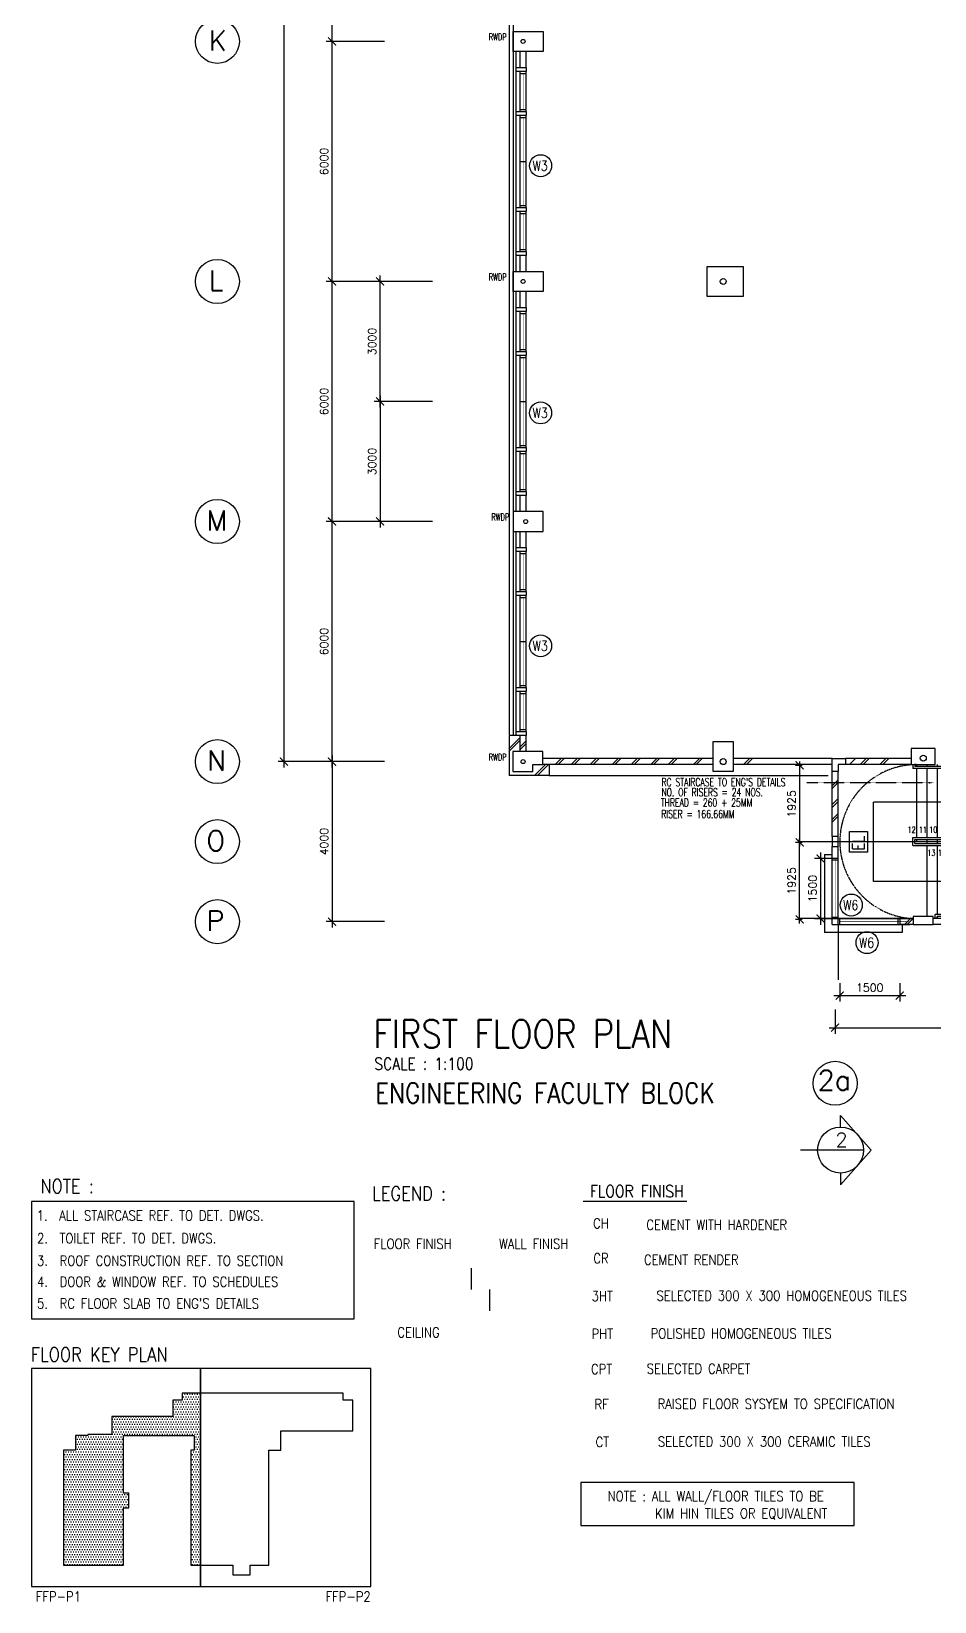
# Model space of a CAD drawing. Header units: feet. Extents: x 1613173 to 1750704, y -859418 to -757301.
# Drawn here: x 1613173 to 1635743, y -859418 to -820174 of the extents above; entities that cross this region are included whole.
import ezdxf
from ezdxf.enums import TextEntityAlignment as Align

# ---------------------------------------------------------------- set-up
doc = ezdxf.new("R2010")
doc.units = ezdxf.units.FT
doc.header["$LTSCALE"] = 13
doc.header["$MEASUREMENT"] = 0
doc.linetypes.add('DIVIDE', pattern=[1.25, 0.5, -0.25, 0, -0.25, 0, -0.25])
doc.linetypes.add('HIDDEN', pattern=[0.375, 0.25, -0.125])
doc.layers.get('0').update_dxf_attribs({"linetype": 'CONTINUOUS'})
for name, color, linetype in [('-EL & K', 10, 'CONTINUOUS'), ('AR', 7, 'CONTINUOUS'), ('AR1', 7, 'CONTINUOUS'), ('COL', 3, 'CONTINUOUS'), ('DIM', 7, 'CONTINUOUS'), ('DR', 7, 'CONTINUOUS'), ('extension', 1, 'CONTINUOUS'), ('GRID-T', 7, 'CONTINUOUS'), ('H', 1, 'CONTINUOUS'), ('hatch', 7, 'CONTINUOUS'), ('LINE', 7, 'CONTINUOUS'), ('PL', 5, 'CONTINUOUS'), ('RWDP', 145, 'CONTINUOUS'), ('stair', 7, 'CONTINUOUS'), ('T50', 4, 'CONTINUOUS'), ('WALL', 2, 'CONTINUOUS'), ('WIN', 5, 'CONTINUOUS'), ('WIN-T', 7, 'CONTINUOUS'), ('WP', 50, 'DIVIDE')]:
    doc.layers.add(name, color=color, linetype=linetype)
doc.styles.add('E', font='ROMANS.SHX', dxfattribs={"width": 0.9})
doc.styles.add('ROMANS', font='romans')
doc.styles.get("Standard").update_dxf_attribs({"font": 'ROMANS.SHX'})
doc.dimstyles.new('STANDARD$0', dxfattribs={"dimscale": 0, "dimtxt": 8, "dimasz": 6, "dimexe": 1, "dimexo": 1, "dimgap": 3, "dimtad": 1, "dimdec": 0, "dimlfac": -1, "dimrnd": 1, "dimzin": 0, "dimdsep": 46, "dimtxsty": 'Standard', "dimcen": 0, "dimclrd": 5, "dimclre": 250, "dimadec": 0, "dimazin": 0, "dimtfac": 1, "dimtdec": 4, "dimtofl": 0, "dimtmove": 0, "dimatfit": 3, "dimfxl": 1, "dimtolj": 1, "dimtzin": 0, "dimarcsym": 0})

# ---------------------------------------------------------------- blocks, each defined once
blk = doc.blocks.new('_ARCHTICK')
at = {"color": 0, "linetype": 'ByBlock', "const_width": 0.15}
blk.add_lwpolyline([(-0.5, -0.5), (0.5, 0.5)], dxfattribs=at)
blk = doc.blocks.new('*D132')
at = {"layer": 'DIM', "color": 7, "lineweight": -2, "transparency": 16777216}
for p, q in [((1621235, -784424), (1619336, -784424)), ((1619486, -838574), (1619486, -784274)), ((1621235, -838424), (1619336, -838424))]:
    blk.add_line(p, q, dxfattribs=at)
at = {"layer": 'DIM', "color": 7, "lineweight": -2, "transparency": 16777216, "xscale": 200, "yscale": 200, "zscale": 200}
for p, rotation in [((1619486, -784424), 90), ((1619486, -838424), 270)]:
    blk.add_blockref('_ARCHTICK', p, dxfattribs=dict(at, rotation=rotation))
at = {"layer": 'DIM', "color": 7, "transparency": 16777216, "insert": (1619286, -811424), "char_height": 200, "attachment_point": 5, "rotation": 90, "style": 'ROMANS'}
blk.add_mtext('\\A1;54000', dxfattribs=at)
blk = doc.blocks.new('*D133')
at = {"layer": 'DIM', "color": 7, "lineweight": -2, "transparency": 16777216}
for p, q in [((1620686, -838574), (1620686, -832274)), ((1621993, -832424), (1620536, -832424)), ((1621993, -838424), (1620536, -838424))]:
    blk.add_line(p, q, dxfattribs=at)
at = {"layer": 'DIM', "color": 7, "lineweight": -2, "transparency": 16777216, "xscale": 200, "yscale": 200, "zscale": 200}
for p, rotation in [((1620686, -832424), 90), ((1620686, -838424), 270)]:
    blk.add_blockref('_ARCHTICK', p, dxfattribs=dict(at, rotation=rotation))
at = {"layer": 'DIM', "color": 7, "transparency": 16777216, "insert": (1620486, -835424), "char_height": 200, "attachment_point": 5, "rotation": 90, "style": 'ROMANS'}
blk.add_mtext('\\A1;6000', dxfattribs=at)
blk = doc.blocks.new('*D134')
at = {"layer": 'DIM', "color": 7, "lineweight": -2, "transparency": 16777216}
for p, q in [((1621993, -826424), (1620536, -826424)), ((1620686, -832574), (1620686, -826274)), ((1621993, -832424), (1620536, -832424))]:
    blk.add_line(p, q, dxfattribs=at)
at = {"layer": 'DIM', "color": 7, "lineweight": -2, "transparency": 16777216, "xscale": 200, "yscale": 200, "zscale": 200}
for p, rotation in [((1620686, -826424), 90), ((1620686, -832424), 270)]:
    blk.add_blockref('_ARCHTICK', p, dxfattribs=dict(at, rotation=rotation))
at = {"layer": 'DIM', "color": 7, "transparency": 16777216, "insert": (1620486, -829424), "char_height": 200, "attachment_point": 5, "rotation": 90, "style": 'ROMANS'}
blk.add_mtext('\\A1;6000', dxfattribs=at)
blk = doc.blocks.new('*D135')
at = {"layer": 'DIM', "color": 7, "lineweight": -2, "transparency": 16777216}
for p, q in [((1621993, -820424), (1620536, -820424)), ((1620686, -826574), (1620686, -820274)), ((1621993, -826424), (1620536, -826424))]:
    blk.add_line(p, q, dxfattribs=at)
at = {"layer": 'DIM', "color": 7, "lineweight": -2, "transparency": 16777216, "xscale": 200, "yscale": 200, "zscale": 200}
for p, rotation in [((1620686, -820424), 90), ((1620686, -826424), 270)]:
    blk.add_blockref('_ARCHTICK', p, dxfattribs=dict(at, rotation=rotation))
at = {"layer": 'DIM', "color": 7, "transparency": 16777216, "insert": (1620486, -823424), "char_height": 200, "attachment_point": 5, "rotation": 90, "style": 'ROMANS'}
blk.add_mtext('\\A1;6000', dxfattribs=at)
blk = doc.blocks.new('*D136')
at = {"layer": 'DIM', "color": 7, "lineweight": -2, "transparency": 16777216}
for p, q in [((1620686, -820574), (1620686, -814274)), ((1621993, -814424), (1620536, -814424)), ((1621993, -820424), (1620536, -820424))]:
    blk.add_line(p, q, dxfattribs=at)
at = {"layer": 'DIM', "color": 7, "lineweight": -2, "transparency": 16777216, "xscale": 200, "yscale": 200, "zscale": 200}
for p, rotation in [((1620686, -814424), 90), ((1620686, -820424), 270)]:
    blk.add_blockref('_ARCHTICK', p, dxfattribs=dict(at, rotation=rotation))
at = {"layer": 'DIM', "color": 7, "transparency": 16777216, "insert": (1620486, -817424), "char_height": 200, "attachment_point": 5, "rotation": 90, "style": 'ROMANS'}
blk.add_mtext('\\A1;6000', dxfattribs=at)
blk = doc.blocks.new('*D142')
at = {"layer": 'DIM', "color": 7, "lineweight": -2, "transparency": 16777216}
for p, q in [((1621993, -838424), (1620536, -838424)), ((1620686, -838274), (1620686, -842574)), ((1621993, -842424), (1620536, -842424))]:
    blk.add_line(p, q, dxfattribs=at)
at = {"layer": 'DIM', "color": 7, "lineweight": -2, "transparency": 16777216, "xscale": 200, "yscale": 200, "zscale": 200}
for p, rotation in [((1620686, -838424), 90), ((1620686, -842424), 270)]:
    blk.add_blockref('_ARCHTICK', p, dxfattribs=dict(at, rotation=rotation))
at = {"layer": 'DIM', "color": 7, "transparency": 16777216, "insert": (1620486, -840424), "char_height": 200, "attachment_point": 5, "rotation": 90, "style": 'ROMANS'}
blk.add_mtext('\\A1;4000', dxfattribs=at)
blk = doc.blocks.new('*D145')
at = {"layer": 'DIM', "color": 7, "lineweight": -2, "transparency": 16777216}
for p, q in [((1623193, -826424), (1621736, -826424)), ((1621886, -829574), (1621886, -826274)), ((1623193, -829424), (1621736, -829424))]:
    blk.add_line(p, q, dxfattribs=at)
at = {"layer": 'DIM', "color": 7, "lineweight": -2, "transparency": 16777216, "xscale": 200, "yscale": 200, "zscale": 200}
for p, rotation in [((1621886, -826424), 90), ((1621886, -829424), 270)]:
    blk.add_blockref('_ARCHTICK', p, dxfattribs=dict(at, rotation=rotation))
at = {"layer": 'DIM', "color": 7, "transparency": 16777216, "insert": (1621686, -827924), "char_height": 200, "attachment_point": 5, "rotation": 90, "style": 'ROMANS'}
blk.add_mtext('\\A1;3000', dxfattribs=at)
blk = doc.blocks.new('*D146')
at = {"layer": 'DIM', "color": 7, "lineweight": -2, "transparency": 16777216}
for p, q in [((1623193, -829424), (1621736, -829424)), ((1621886, -829274), (1621886, -832574)), ((1623193, -832424), (1621736, -832424))]:
    blk.add_line(p, q, dxfattribs=at)
at = {"layer": 'DIM', "color": 7, "lineweight": -2, "transparency": 16777216, "xscale": 200, "yscale": 200, "zscale": 200}
for p, rotation in [((1621886, -829424), 90), ((1621886, -832424), 270)]:
    blk.add_blockref('_ARCHTICK', p, dxfattribs=dict(at, rotation=rotation))
at = {"layer": 'DIM', "color": 7, "transparency": 16777216, "insert": (1621686, -830924), "char_height": 200, "attachment_point": 5, "rotation": 90, "style": 'ROMANS'}
blk.add_mtext('\\A1;3000', dxfattribs=at)
blk = doc.blocks.new('*D80')
at = {"layer": 'stair', "color": 7, "lineweight": -2, "transparency": 16777216}
for p, q in [((1632430, -869090), (1632271, -869090)), ((1632371, -868990), (1632371, -871115)), ((1632430, -871015), (1632271, -871015))]:
    blk.add_line(p, q, dxfattribs=at)
at = {"layer": 'stair', "color": 7, "lineweight": -2, "transparency": 16777216, "xscale": 200, "yscale": 200, "zscale": 200}
for p, rotation in [((1632371, -869090), 90), ((1632371, -871015), 270)]:
    blk.add_blockref('_ARCHTICK', p, dxfattribs=dict(at, rotation=rotation))
at = {"layer": 'stair', "color": 7, "transparency": 16777216, "insert": (1632171, -870052), "char_height": 200, "attachment_point": 5, "rotation": 90, "style": 'ROMANS'}
blk.add_mtext('\\A1;1925', dxfattribs=at)
blk = doc.blocks.new('*D81')
at = {"layer": 'stair', "color": 7, "lineweight": -2, "transparency": 16777216}
for p, q in [((1632430, -871015), (1632271, -871015)), ((1632371, -873040), (1632371, -870915)), ((1632430, -872940), (1632271, -872940))]:
    blk.add_line(p, q, dxfattribs=at)
at = {"layer": 'stair', "color": 7, "lineweight": -2, "transparency": 16777216, "xscale": 200, "yscale": 200, "zscale": 200}
for p, rotation in [((1632371, -871015), 90), ((1632371, -872940), 270)]:
    blk.add_blockref('_ARCHTICK', p, dxfattribs=dict(at, rotation=rotation))
at = {"layer": 'stair', "color": 7, "transparency": 16777216, "insert": (1632171, -871977), "char_height": 200, "attachment_point": 5, "rotation": 90, "style": 'ROMANS'}
blk.add_mtext('\\A1;1925', dxfattribs=at)
blk = doc.blocks.new('*D82')
at = {"layer": 'WIN', "color": 7, "linetype": 'Continuous', "lineweight": -2, "transparency": 16777216}
for p, q in [((1638885, -874535), (1638885, -874995)), ((1640385, -874535), (1640385, -874995)), ((1640535, -874845), (1638735, -874845))]:
    blk.add_line(p, q, dxfattribs=at)
at = {"layer": 'WIN', "color": 7, "linetype": 'Continuous', "lineweight": -2, "transparency": 16777216, "xscale": 200, "yscale": 200, "zscale": 200, "rotation": 180}
blk.add_blockref('_ARCHTICK', (1638885, -874845), dxfattribs=at)
at = {"layer": 'WIN', "color": 7, "linetype": 'Continuous', "lineweight": -2, "transparency": 16777216, "xscale": 200, "yscale": 200, "zscale": 200}
blk.add_blockref('_ARCHTICK', (1640385, -874845), dxfattribs=at)
at = {"layer": 'WIN', "color": 7, "linetype": 'Continuous', "transparency": 16777216, "insert": (1639635, -874645), "char_height": 200, "attachment_point": 5, "style": 'ROMANS'}
blk.add_mtext('\\A1;1500', dxfattribs=at)
blk = doc.blocks.new('*D83')
at = {"layer": 'WIN', "color": 7, "linetype": 'Continuous', "lineweight": -2, "transparency": 16777216}
for p, q in [((1633373, -874535), (1633373, -874995)), ((1634873, -874535), (1634873, -874995)), ((1633223, -874845), (1635023, -874845))]:
    blk.add_line(p, q, dxfattribs=at)
at = {"layer": 'WIN', "color": 7, "linetype": 'Continuous', "lineweight": -2, "transparency": 16777216, "xscale": 200, "yscale": 200, "zscale": 200, "rotation": 180}
blk.add_blockref('_ARCHTICK', (1633373, -874845), dxfattribs=at)
at = {"layer": 'WIN', "color": 7, "linetype": 'Continuous', "lineweight": -2, "transparency": 16777216, "xscale": 200, "yscale": 200, "zscale": 200}
blk.add_blockref('_ARCHTICK', (1634873, -874845), dxfattribs=at)
at = {"layer": 'WIN', "color": 7, "linetype": 'Continuous', "transparency": 16777216, "insert": (1634123, -874645), "char_height": 200, "attachment_point": 5, "style": 'ROMANS'}
blk.add_mtext('\\A1;1500', dxfattribs=at)
blk = doc.blocks.new('*D84')
at = {"layer": 'WIN', "color": 7, "linetype": 'Continuous', "lineweight": -2, "transparency": 16777216}
for p, q in [((1633195, -871422), (1632746, -871422)), ((1632896, -871272), (1632896, -873072)), ((1633195, -872922), (1632746, -872922))]:
    blk.add_line(p, q, dxfattribs=at)
at = {"layer": 'WIN', "color": 7, "linetype": 'Continuous', "lineweight": -2, "transparency": 16777216, "xscale": 200, "yscale": 200, "zscale": 200}
for p, rotation in [((1632896, -871422), 90), ((1632896, -872922), 270)]:
    blk.add_blockref('_ARCHTICK', p, dxfattribs=dict(at, rotation=rotation))
at = {"layer": 'WIN', "color": 7, "linetype": 'Continuous', "transparency": 16777216, "insert": (1632696, -872172), "char_height": 200, "attachment_point": 5, "rotation": 90, "style": 'ROMANS'}
blk.add_mtext('\\A1;1500', dxfattribs=at)
blk = doc.blocks.new('*D85')
at = {"layer": 'DIM', "color": 7, "lineweight": -2, "transparency": 16777216}
for p, q in [((1633258, -875194), (1633258, -875796)), ((1640458, -875194), (1640458, -875796)), ((1633108, -875646), (1640608, -875646))]:
    blk.add_line(p, q, dxfattribs=at)
at = {"layer": 'DIM', "color": 7, "lineweight": -2, "transparency": 16777216, "xscale": 200, "yscale": 200, "zscale": 200, "rotation": 180}
blk.add_blockref('_ARCHTICK', (1633258, -875646), dxfattribs=at)
at = {"layer": 'DIM', "color": 7, "lineweight": -2, "transparency": 16777216, "xscale": 200, "yscale": 200, "zscale": 200}
blk.add_blockref('_ARCHTICK', (1640458, -875646), dxfattribs=at)
at = {"layer": 'DIM', "color": 7, "transparency": 16777216, "insert": (1636858, -875446), "char_height": 200, "attachment_point": 5, "style": 'ROMANS'}
blk.add_mtext('\\A1;7200', dxfattribs=at)
blk = doc.blocks.new('AMSTR3-E')
at = {"layer": 'COL'}
for p, q in [((-7301.4, -250), (-7301.4, 75)), ((-7301.4, 75), (-6971.4, 75)), ((-6971.4, 75), (-6971.4, -75)), ((-7151.4, -250), (-7301.4, -250)), ((-6971.4, -75), (-7151.4, -75)), ((-7151.4, -75), (-7151.4, -250))]:
    blk.add_line(p, q, dxfattribs=at)
for points in [[(223.6, 500), (-276.4, 500), (-276.4, -250), (223.6, -250)], [(-4726.4, 325), (-5326.4, 325), (-5326.4, -75), (-4726.4, -75)], [(-7151.4, -1875), (-7301.4, -1875), (-7301.4, -2125), (-7151.4, -2125)], [(-101.4, -1825), (248.6, -1825), (248.6, -2175), (-101.4, -2175)], [(-4778.7, -3875), (-5278.7, -3875), (-5278.7, -4075), (-4778.7, -4075)], [(146.3, -3775), (-103.7, -3775), (-103.7, -4075), (146.3, -4075)]]:
    blk.add_lwpolyline(points, close=True, dxfattribs=at)
at = {"layer": 'extension', "linetype": 'HIDDEN'}
for p, q in [((-7495.6, -2325), (-7495.6, -4275)), ((-7495.6, -2325), (-7301.4, -2325)), ((-5551.4, -4275), (-7495.6, -4275)), ((-5551.4, -4075), (-5551.4, -4275)), ((-1701.4, -4075), (-1701.4, -4275)), ((-1.4, -4275), (-1701.4, -4275)), ((-1.4, -4075), (-1.4, -4275))]:
    blk.add_line(p, q, dxfattribs=at)
at = {"layer": 'H'}
for p, q in [((-7151.4, -453.7), (-7301.4, -603.7)), ((-7151.4, -524.4), (-7301.4, -674.4)), ((-7151.4, -924.4), (-7301.4, -1074.4)), ((-7151.4, -995.1), (-7301.4, -1145.1)), ((-7151.4, -1292.9), (-7301.4, -1442.9)), ((-7151.4, -1363.6), (-7301.4, -1513.6))]:
    blk.add_line(p, q, dxfattribs=at)
at = {"layer": 'hatch', "color": 1}
for p, q in [((-101.4, -2432.9), (48.6, -2282.9)), ((-101.4, -2504.5), (48.6, -2354.5)), ((-101.4, -2797.4), (48.6, -2647.4)), ((-101.4, -2869), (48.6, -2719)), ((-101.4, -3207.4), (48.6, -3057.4)), ((-101.4, -3279), (48.6, -3129)), ((-101.4, -3616.9), (48.6, -3466.9)), ((-101.4, -3688.5), (48.6, -3538.5)), ((-5347.7, -3925), (-5497.7, -4075)), ((-5276, -3925), (-5426, -4075)), ((-4443.5, -3925), (-4593.5, -4075)), ((-4371.9, -3925), (-4521.9, -4075)), ((-4009.5, -3925), (-4159.5, -4075)), ((-3937.9, -3925), (-4087.9, -4075)), ((-3580.2, -3925), (-3730.2, -4075)), ((-3508.6, -3925), (-3658.6, -4075)), ((-3088.4, -3925), (-3238.4, -4075)), ((-3016.8, -3925), (-3166.8, -4075)), ((-2655.5, -3925), (-2805.5, -4075)), ((-2583.9, -3925), (-2733.9, -4075)), ((-2221.5, -3925), (-2371.5, -4075)), ((-2149.9, -3925), (-2299.9, -4075)), ((-1871.9, -3925), (-2021.9, -4075)), ((-1800.3, -3925), (-1950.3, -4075))]:
    blk.add_line(p, q, dxfattribs=at)
at = {"layer": 'stair', "color": 193}
for p, q in [((-5286.4, -75), (-5286.4, -175)), ((-1966.4, -175), (-5286.4, -175)), ((-5236.4, -75), (-5236.4, -125)), ((-2016.4, -125), (-5236.4, -125)), ((-4274.7, -125), (-4274.7, -75)), ((-4224.7, -125), (-4224.7, -75)), ((-3288.1, -125), (-3288.1, -75)), ((-3238.1, -125), (-3238.1, -75)), ((-2016.4, -75), (-2016.4, -125)), ((-1966.4, -75), (-1966.4, -175)), ((-5286.4, -1900), (-1966.4, -1900)), ((-5286.4, -2100), (-5286.4, -1900)), ((-5236.4, -1950), (-2016.4, -1950)), ((-5236.4, -2050), (-5236.4, -1950)), ((-2016.4, -2050), (-2016.4, -1950)), ((-1966.4, -2100), (-1966.4, -1900)), ((-5286.4, -2100), (-3369.1, -2100)), ((-5286.4, -2100), (-3369.1, -2100)), ((-5236.4, -2050), (-3337.1, -2050)), ((-3362.1, -2050), (-3364.2, -2050)), ((-3268.5, -2100), (-1966.4, -2100)), ((-3236.6, -2050), (-2016.4, -2050)), ((-4405.3, -3825), (-4728.7, -3825)), ((-4405.3, -3825), (-4728.7, -3825)), ((-4728.7, -3925), (-4728.7, -3825)), ((-4433.9, -3875), (-4678.7, -3875)), ((-4678.7, -3925), (-4678.7, -3875)), ((-2016.4, -3875), (-4333.3, -3875)), ((-1966.4, -3825), (-4304.7, -3825)), ((-4274.7, -3875), (-4274.7, -3925)), ((-4224.7, -3875), (-4224.7, -3925)), ((-2016.4, -3925), (-2016.4, -3875)), ((-1966.4, -3925), (-1966.4, -3825))]:
    blk.add_line(p, q, dxfattribs=at)
at = {"layer": 'stair'}
for p, q in [((-5186.4, -125), (-5186.4, -75)), ((-5186.4, -1900), (-5186.4, -175)), ((-4926.4, -125), (-4926.4, -75)), ((-4926.4, -1900), (-4926.4, -175)), ((-4666.4, -125), (-4666.4, -75)), ((-4666.4, -1900), (-4666.4, -175)), ((-4406.4, -125), (-4406.4, -75)), ((-4406.4, -1900), (-4406.4, -175)), ((-4146.4, -125), (-4146.4, -75)), ((-4146.4, -1900), (-4146.4, -175)), ((-3886.4, -125), (-3886.4, -75)), ((-3886.4, -1900), (-3886.4, -175)), ((-3626.4, -125), (-3626.4, -75)), ((-3626.4, -1900), (-3626.4, -175)), ((-3366.4, -125), (-3366.4, -75)), ((-3366.4, -1900), (-3366.4, -175)), ((-3106.4, -125), (-3106.4, -75)), ((-3106.4, -1900), (-3106.4, -175)), ((-2846.4, -125), (-2846.4, -75)), ((-2846.4, -1900), (-2846.4, -175)), ((-2586.4, -125), (-2586.4, -75)), ((-2586.4, -1900), (-2586.4, -175)), ((-2326.4, -125), (-2326.4, -75)), ((-2326.4, -1900), (-2326.4, -175)), ((-2016.4, -125), (-2016.4, -75)), ((-6274, -2996.6), (-6274, -1012.5)), ((-2326.4, -1012.5), (-6274, -1012.5)), ((-5186.4, -2000), (-5186.4, -1950)), ((-4926.4, -2000), (-4926.4, -1950)), ((-4666.4, -2000), (-4666.4, -1950)), ((-4406.4, -2000), (-4406.4, -1950)), ((-4146.4, -2000), (-4146.4, -1950)), ((-3886.4, -2000), (-3886.4, -1950)), ((-3626.4, -2000), (-3626.4, -1950)), ((-3366.4, -2050), (-3366.4, -1950)), ((-3106.4, -2000), (-3106.4, -1950)), ((-3106.4, -2000), (-3106.4, -1950)), ((-2846.4, -2000), (-2846.4, -1950)), ((-2846.4, -2000), (-2846.4, -1950)), ((-2586.4, -2000), (-2586.4, -1950)), ((-2326.4, -2000), (-2326.4, -1950)), ((-5186.4, -2000), (-3387.1, -2000)), ((-5186.4, -2000), (-2066.4, -2000)), ((-4926.4, -2050), (-4926.4, -2000)), ((-4926.4, -2050), (-4926.4, -2000)), ((-4926.4, -3875), (-4926.4, -2100)), ((-4666.4, -2050), (-4666.4, -2000)), ((-4666.4, -2050), (-4666.4, -2000)), ((-4666.4, -3825), (-4666.4, -2100)), ((-4406.4, -2050), (-4406.4, -2000)), ((-4406.4, -2050), (-4406.4, -2000)), ((-4406.4, -3825), (-4406.4, -2100)), ((-4146.4, -2050), (-4146.4, -2000)), ((-4146.4, -2050), (-4146.4, -2000)), ((-4146.4, -3372.2), (-4146.4, -2100)), ((-3886.4, -2050), (-3886.4, -2000)), ((-3886.4, -2050), (-3886.4, -2000)), ((-3886.4, -2945), (-3886.4, -2100)), ((-3626.4, -2050), (-3626.4, -2000)), ((-3626.4, -2050), (-3626.4, -2004.4)), ((-3626.4, -2502.7), (-3626.4, -2100)), ((-3366.4, -3825), (-3366.4, -2253.6)), ((-3106.4, -2050), (-3106.4, -2000)), ((-3106.4, -3825), (-3106.4, -2100)), ((-2846.4, -2050), (-2846.4, -2000)), ((-2846.4, -3825), (-2846.4, -2100)), ((-2586.4, -2050), (-2586.4, -2000)), ((-2586.4, -3825), (-2586.4, -2100)), ((-2326.4, -2050), (-2326.4, -2000)), ((-2326.4, -3825), (-2326.4, -2100)), ((-2066.4, -2050), (-2066.4, -2000)), ((-2066.4, -3825), (-2066.4, -2100)), ((-3626.4, -3825), (-3626.4, -2661.1)), ((-4146.4, -2996.6), (-6274, -2996.6)), ((-3886.4, -3825), (-3886.4, -3007.1)), ((-3626.4, -2996.6), (-2066.4, -2996.6)), ((-4666.4, -3925), (-4666.4, -3875)), ((-4146.4, -3825), (-4146.4, -3548)), ((-4146.4, -3925), (-4146.4, -3875)), ((-3886.4, -3925), (-3886.4, -3875)), ((-3626.4, -3925), (-3626.4, -3875)), ((-3366.4, -3925), (-3366.4, -3875)), ((-3106.4, -3925), (-3106.4, -3875)), ((-2846.4, -3925), (-2846.4, -3875)), ((-2586.4, -3925), (-2586.4, -3875)), ((-2326.4, -3925), (-2326.4, -3875)), ((-2066.4, -3925), (-2066.4, -3875))]:
    blk.add_line(p, q, dxfattribs=at)
at = {"layer": 'stair', "color": 5, "linetype": 'HIDDEN'}
for p, q in [((-8120, -2000), (-5061.4, -2000)), ((-3268.5, -2100), (-1966.4, -2100)), ((-5613.4, -3925), (-8123.9, -3925))]:
    blk.add_line(p, q, dxfattribs=at)
at = {"layer": 'stair'}
for points in [[(-4462.4, -3925), (-3973.5, -3069.7), (-4045.8, -3028.5), (-3772.3, -2885.3), (-3844.5, -2844), (-3302.4, -1995.7)], [(-4361.9, -3925), (-3880.7, -3083.1), (-3952.9, -3041.9), (-3679.4, -2898.7), (-3751.6, -2857.4), (-3201.9, -1995.7)]]:
    blk.add_lwpolyline(points, dxfattribs=at)
at = {"layer": 'stair', "color": 4, "linetype": 'Continuous'}
for points in [[(-4281.2, -3333.7), (-4146.4, -2996.6), (-4281.2, -2659.5)], [(-3491.7, -3333.7), (-3626.4, -2996.6), (-3491.7, -2659.5)]]:
    blk.add_lwpolyline(points, dxfattribs=at)
at = {"layer": 'stair', "color": 2, "linetype": 'Continuous'}
for centre in [(-2326.4, -1012.5), (-2066.4, -2996.6)]:
    blk.add_circle(centre, 62.5, dxfattribs=at)
at = {"layer": 'stair', "color": 1, "linetype": 'HIDDEN'}
for centre, start, end in [((-5186.4, -2000), 90, 267.25134), ((-2066.4, -2000), 270, 90)]:
    blk.add_arc(centre, 1925, start, end, dxfattribs=at)
at = {"layer": 'WALL'}
for p, q in [((-7301.4, -1875), (-7301.4, -250)), ((-7151.4, -1875), (-7151.4, -250)), ((-101.4, -400), (-101.4, -250)), ((-101.4, -400), (-101.4, -250)), ((48.6, -250), (48.6, -400)), ((48.6, -400), (48.6, -250)), ((48.6, -250), (48.6, -400)), ((48.6, -400), (48.6, -250)), ((48.6, -400), (-101.4, -400)), ((48.6, -400), (-101.4, -400)), ((-101.4, -1600), (48.6, -1600)), ((-101.4, -1825), (-101.4, -1600)), ((48.6, -1750), (48.6, -1600)), ((48.6, -1825), (48.6, -1750)), ((-7301.4, -2425), (-7301.4, -2125)), ((-7151.4, -2425), (-7151.4, -2125)), ((-101.4, -3775), (-101.4, -2175)), ((48.6, -3775), (48.6, -2175)), ((-7151.4, -2425), (-7301.4, -2425)), ((-5613.4, -3925), (-5613.4, -4075)), ((-5278.7, -3925), (-5613.4, -3925)), ((-5278.7, -4075), (-5613.4, -4075)), ((-1601.4, -3925), (-4778.7, -3925)), ((-1601.4, -4075), (-4778.7, -4075)), ((-1601.4, -3925), (-1601.4, -4075))]:
    blk.add_line(p, q, dxfattribs=at)
at = {"layer": 'WALL', "color": 252, "linetype": 'Continuous'}
blk.add_line((21.3, -4075), (21.3, -4175), dxfattribs=at)
at = {"layer": 'WIN'}
for p, q in [((-7301.4, -4075), (-7301.4, -2425)), ((-7151.4, -2463), (-7301.4, -2463)), ((-7151.4, -3925), (-7151.4, -2425)), ((-7301.4, -3887), (-7151.4, -3887)), ((-7301.4, -3925), (-5613.4, -3925)), ((-7301.4, -4075), (-5613.4, -4075)), ((-7151.4, -4075), (-7151.4, -3925)), ((-7113.4, -4075), (-7113.4, -3925)), ((-5651.4, -4075), (-5651.4, -3925)), ((-101.4, -3925), (-1601.4, -3925)), ((-101.4, -4075), (-1601.4, -4075)), ((-1563.4, -4075), (-1563.4, -3925)), ((-139.4, -4075), (-139.4, -3925))]:
    blk.add_line(p, q, dxfattribs=at)
at = {"layer": 'WIN', "const_width": 10, "flags": 128}
for points in [[(-7226.4, -3887), (-7226.4, -2463)], [(-7113.4, -4000), (-5651.4, -4000)], [(-139.4, -4000), (-1563.4, -4000)]]:
    blk.add_lwpolyline(points, dxfattribs=at)
at = {"layer": 'stair', "color": 7, "linetype": 'Continuous', "style": 'ROMANS', "width": 0.7}
for s, p in [('12', (-5415.8, -1776.6)), ('11', (-5134.8, -1776.6)), ('11', (-5134.8, -1776.6)), ('10', (-4876.8, -1776.6)), ('10', (-4876.8, -1776.6)), ('9', (-4532.8, -1778.5)), ('9', (-4532.8, -1778.5)), ('8', (-4271.4, -1778.5)), ('8', (-4271.4, -1778.5)), ('7', (-4021.9, -1768)), ('7', (-4021.9, -1768)), ('6', (-3763.3, -1773.3)), ('6', (-3763.3, -1773.3)), ('5', (-3501.9, -1773.3)), ('5', (-3501.9, -1773.3)), ('4', (-3240.5, -1773.3)), ('4', (-3240.5, -1773.3)), ('3', (-2981.9, -1778.5)), ('3', (-2981.9, -1778.5)), ('2', (-2732.4, -1778.5)), ('2', (-2732.4, -1778.5)), ('1', (-2462.8, -1778)), ('1', (-2462.8, -1778)), ('13', (-4921.7, -2354.2)), ('14', (-4662.9, -2354.2)), ('15', (-4403.7, -2354.2)), ('16', (-4136.2, -2354.2)), ('17', (-3863.6, -2354.2)), ('18', (-3581, -2354.2)), ('19', (-3345, -2354.2)), ('20', (-3056.7, -2352.7)), ('21', (-2806.9, -2354.2)), ('22', (-2536.7, -2352.7)), ('23', (-2287.7, -2354.2)), ('24', (-2027.7, -2354.2))]:
    blk.add_text(s, height=150, dxfattribs=at).set_placement(p)
at = {"layer": 'T50', "color": 2, "style": 'ROMANS', "width": 0.85}
for s, p in [('STAIR', (-1630.8, -2154.8)), ('3', (-1215.8, -2552.8))]:
    blk.add_text(s, height=300, dxfattribs=at).set_placement(p)
at = {"layer": 'DIM'}
dim = blk.add_linear_dim(base=(-28.2, -6649.3), p1=(-7228.2, -6047.7), p2=(-28.2, -6047.7), dimstyle='STANDARD$0', override={"dimscale": 100, "dimtxt": 2, "dimasz": 2, "dimexe": 1.5, "dimexo": 1.5, "dimgap": 1, "dimtxsty": 'ROMANS', "dimblk": 'ARCHTICK', "dimdle": 1.5, "dimclrd": 7, "dimclre": 7, "dimclrt": 7, "dimtdec": 0, "dimtmove": 2}, dxfattribs=at)
dim.commit()
dim.dimension.update_dxf_attribs({"geometry": '*D85', "text_midpoint": (-3628.2, -6449.3), "insert": (-1640486.6, 868996.5)})
at = {"layer": 'stair'}
for p1, distance, picture, middle in [((-7956.9, -93.1), -158.9, '*D80', (-8315.8, -1055.6)), ((-7956.9, -3943.1), 158.9, '*D81', (-8315.8, -2980.6))]:
    dim = blk.add_aligned_dim(p1=p1, p2=(-7956.9, -2018.1), distance=distance, dimstyle='STANDARD$0', override={"dimscale": 100, "dimtxt": 2, "dimasz": 2, "dimgap": 1, "dimtxsty": 'ROMANS', "dimblk": 'ARCHTICK', "dimdle": 1, "dimclrd": 7, "dimclre": 7, "dimclrt": 7, "dimtdec": 0, "dimtmove": 2}, dxfattribs=at)
    dim.commit()
    dim.dimension.update_dxf_attribs({"geometry": picture, "text_midpoint": middle, "insert": (-1640486.6, 868996.5)})
at = {"layer": 'WIN', "linetype": 'Continuous'}
dim = blk.add_aligned_dim(p1=(-7141.6, -2425), p2=(-7141.6, -3925), distance=-448.8, dimstyle='STANDARD$0', override={"dimscale": 100, "dimtxt": 2, "dimasz": 2, "dimexe": 1.5, "dimexo": 1.5, "dimgap": 1, "dimtxsty": 'ROMANS', "dimblk": 'ARCHTICK', "dimdle": 1.5, "dimclrd": 7, "dimclre": 7, "dimclrt": 7, "dimtdec": 0, "dimtmove": 2}, dxfattribs=at)
dim.commit()
dim.dimension.update_dxf_attribs({"geometry": '*D84', "text_midpoint": (-7790.4, -3175), "insert": (-1640486.6, 868996.5)})
dim = blk.add_linear_dim(base=(-5613.4, -5848.3), p1=(-7113.4, -5388.8), p2=(-5613.4, -5388.8), angle=180, dimstyle='STANDARD$0', override={"dimscale": 100, "dimtxt": 2, "dimasz": 2, "dimexe": 1.5, "dimexo": 1.5, "dimgap": 1, "dimtxsty": 'ROMANS', "dimblk": 'ARCHTICK', "dimdle": 1.5, "dimclrd": 7, "dimclre": 7, "dimclrt": 7, "dimtdec": 0, "dimtmove": 2}, dxfattribs=at)
dim.commit()
dim.dimension.update_dxf_attribs({"geometry": '*D83', "text_midpoint": (-6363.4, -5648.3), "insert": (-1640486.6, 868996.5)})
dim = blk.add_linear_dim(base=(-1601.4, -5848.3), p1=(-101.4, -5388.8), p2=(-1601.4, -5388.8), dimstyle='STANDARD$0', override={"dimscale": 100, "dimtxt": 2, "dimasz": 2, "dimexe": 1.5, "dimexo": 1.5, "dimgap": 1, "dimtxsty": 'ROMANS', "dimblk": 'ARCHTICK', "dimdle": 1.5, "dimclrd": 7, "dimclre": 7, "dimclrt": 7, "dimtdec": 0, "dimtmove": 2}, dxfattribs=at)
dim.commit()
dim.dimension.update_dxf_attribs({"geometry": '*D82', "text_midpoint": (-851.4, -5648.3), "insert": (-1640486.6, 868996.5)})

msp = doc.modelspace()

# ---------------------------------------------------------------- hatches: boundary and pattern name
at = {"layer": 'PL'}
h = msp.add_hatch(dxfattribs=at)
h.set_pattern_fill('DOTS', color=0, scale=1000, style=0)
h.set_pattern_definition([(0, (203474.46, -174.61), (31.25, 62.5), [0, -62.5])])
h.paths.add_polyline_path([(1617244.1, -855270.2), (1617244.1, -855630.2), (1617154.1, -855630.2), (1617154.1, -858510.2), (1617397.8, -858510.2), (1617397.8, -854208.2), (1616944.1, -854208.2), (1616944.1, -854384.2), (1616704.1, -854384.2), (1616704.1, -854790.2), (1615186.1, -854790.2), (1615186.1, -855237.2), (1614584.5, -855237.2), (1614584.5, -855270.2), (1614274.1, -855270.2), (1614274.1, -855630.2), (1613974.1, -855630.2), (1613974.1, -858510.2), (1615474.1, -858510.2), (1615474.1, -857070.2), (1615609.1, -857070.2), (1615609.1, -856710.2), (1615474.1, -856709.7), (1615474.1, -855270.2)])

# ---------------------------------------------------------------- linework, layer by layer
at = {"layer": '-EL & K', "color": 0}
for p, q in [((1633619.4, -840683.7), (1633619.4, -840169.8)), ((1633619.4, -840169.8), (1634066.5, -840169.8)), ((1634066.5, -840169.8), (1634066.5, -840683.7)), ((1634066.5, -840683.7), (1633619.4, -840683.7))]:
    msp.add_line(p, q, dxfattribs=at)
at = {"color": 0}
for p, q in [((1625110.2, -791074.1), (1625110.2, -837750.1)), ((1625285.2, -826174.1), (1625285.2, -820674.1)), ((1625285.2, -832174.1), (1625285.2, -826674.1)), ((1625285.2, -837774.1), (1625285.2, -832674.1)), ((1626110.2, -838774.1), (1633085.2, -838774.1)), ((1624159.7, -851083.6), (1624159.7, -851617.4)), ((1624622.9, -851617.4), (1624622.9, -852151.3))]:
    msp.add_line(p, q, dxfattribs=at)
at = {"layer": 'AR', "color": 0}
for p, q in [((1633394.1, -847556.5), (1633394.1, -847266.6)), ((1633394.1, -847266.6), (1634156.4, -848134.1)), ((1632819.1, -848131.5), (1632391.5, -848131.5)), ((1633969.1, -848131.5), (1632819.1, -848131.5)), ((1633394.1, -849001.6), (1634156.4, -848134.1)), ((1633394.1, -848706.5), (1633394.1, -849001.6))]:
    msp.add_line(p, q, dxfattribs=at)
msp.add_circle((1633394.1, -848131.5), 575, dxfattribs=at)
at = {"layer": 'COL', "color": 0}
for points in [[(1625960.2, -820174.1), (1625960.2, -820674.1), (1625210.2, -820674.1), (1625210.2, -820174.1)], [(1630060.2, -826049.1), (1630960.2, -826049.1), (1630960.2, -826799.1), (1630060.2, -826799.1)], [(1625960.2, -826174.1), (1625960.2, -826674.1), (1625210.2, -826674.1), (1625210.2, -826174.1)], [(1625960.2, -832674.1), (1625960.2, -832174.1), (1625210.2, -832174.1), (1625210.2, -832674.1)], [(1625706.2, -838674.1), (1625706.2, -838499.1), (1625956.2, -838499.1), (1625956.2, -838174.1), (1625206.2, -838174.1), (1625206.2, -838674.1)], [(1630210.2, -838674.1), (1630210.2, -837924.1), (1630710.2, -837924.1), (1630710.2, -838674.1)], [(1633335.2, -840299.1), (1633185.2, -840299.1), (1633185.2, -840549.1), (1633335.2, -840549.1)]]:
    msp.add_lwpolyline(points, close=True, dxfattribs=at)
at = {"layer": 'DIM', "color": 0}
for p, q in [((1632366.7, -840424.1), (1635425.2, -840424.1)), ((1635135.2, -842349.1), (1632362.7, -842349.1)), ((1633331.6, -842499.1), (1633331.6, -843877))]:
    msp.add_line(p, q, dxfattribs=at)
at = {"layer": 'DR', "color": 0}
msp.add_lwpolyline([(1626906, -857515.4), (1633730.7, -857515.4), (1633730.7, -856438.3), (1626906, -856438.3)], close=True, dxfattribs=at)
at = {"layer": 'extension', "color": 0}
for p, q in [((1632991, -840749.1), (1632991, -842699.1)), ((1632991, -840749.1), (1633185.2, -840749.1)), ((1634935.2, -842499.1), (1634935.2, -842699.1)), ((1634935.2, -842699.1), (1632991, -842699.1))]:
    msp.add_line(p, q, dxfattribs=at)
at = {"layer": 'GRID-T', "color": 0}
for centre in [(1617819.3, -820424.1), (1617819.3, -826424.1), (1617819.3, -832424.1), (1617819.3, -838424.1), (1617819.3, -840424.1), (1617819.3, -842424.1), (1633257.9, -846463.5)]:
    msp.add_circle(centre, 550, dxfattribs=at)
at = {"layer": 'hatch', "color": 0}
for p, q in [((1625107.2, -838101.5), (1625382.2, -837826.5)), ((1625107.2, -838173.1), (1625381.2, -837899.1)), ((1625385.2, -838124.1), (1625535.2, -837974.1)), ((1625386.2, -838051.5), (1625536.2, -837901.5)), ((1625745.2, -838774.1), (1626015.2, -838504.1)), ((1625816.9, -838774.1), (1626091.9, -838499.1)), ((1626261.9, -838499.1), (1626411.9, -838349.1)), ((1626333.6, -838499.1), (1626483.6, -838349.1)), ((1626663.9, -838499.1), (1626813.9, -838349.1)), ((1626735.6, -838499.1), (1626885.6, -838349.1)), ((1627139.9, -838499.1), (1627289.9, -838349.1)), ((1627211.6, -838499.1), (1627361.6, -838349.1)), ((1627684.9, -838499.1), (1627834.9, -838349.1)), ((1627756.6, -838499.1), (1627906.6, -838349.1)), ((1628160.9, -838499.1), (1628310.9, -838349.1)), ((1628232.6, -838499.1), (1628382.6, -838349.1)), ((1628649.9, -838499.1), (1628799.9, -838349.1)), ((1628721.5, -838499.1), (1628871.5, -838349.1)), ((1629089.1, -838499.1), (1629239.1, -838349.1)), ((1629160.7, -838499.1), (1629310.7, -838349.1)), ((1629716.9, -838499.1), (1629866.9, -838349.1)), ((1629788.5, -838499.1), (1629938.5, -838349.1)), ((1630971.9, -838499.1), (1631121.9, -838349.1)), ((1631043.6, -838499.1), (1631193.6, -838349.1)), ((1633614.2, -838499.1), (1633764.2, -838349.1)), ((1633886.9, -838499.1), (1634036.9, -838349.1)), ((1633958.6, -838499.1), (1634108.6, -838349.1)), ((1634375.9, -838499.1), (1634525.9, -838349.1)), ((1634447.5, -838499.1), (1634597.5, -838349.1))]:
    msp.add_line(p, q, dxfattribs=at)
at = {"layer": 'LINE', "color": 0}
msp.add_line((1625210.2, -791074.1), (1625210.2, -837774.1), dxfattribs=at)
msp.add_lwpolyline([(1613172.7, -852351.7), (1621240.8, -852351.7), (1621240.8, -849415.6), (1613172.7, -849415.6)], close=True, dxfattribs=at)
at = {"layer": 'PL', "color": 0}
for points in [[(1613172.7, -859042.1), (1617397.8, -859042.1), (1617397.8, -853593.3), (1613172.7, -853593.3)], [(1617397.8, -859042.1), (1621658.7, -859042.1), (1621658.7, -853593.3), (1617397.8, -853593.3)]]:
    msp.add_lwpolyline(points, close=True, dxfattribs=at)
msp.add_lwpolyline([(1613974.1, -855630.2), (1613974.1, -858510.2), (1615474.1, -858510.2), (1615474.1, -857070.2), (1615609.1, -857070.2), (1615609.1, -856710.2), (1615474.1, -856709.7), (1615474.1, -855270.2), (1617244.1, -855270.2), (1617244.1, -855630.2), (1617154.1, -855630.2), (1617154.1, -858510.2), (1618204.1, -858510.2), (1618204.1, -858750.2), (1618636.1, -858750.2), (1618636.1, -858510.2), (1619104.1, -858510.2), (1619104.1, -855630.2), (1619404.1, -855630.2), (1619404.1, -855150.2), (1621204.1, -855150.2), (1621204.1, -854385.9), (1620964.1, -854385.9), (1620964.1, -854208.2), (1616944.1, -854208.2), (1616944.1, -854384.2), (1616704.1, -854384.2), (1616704.1, -854790.2), (1615186.1, -854790.2), (1615186.1, -855237.2), (1614584.5, -855237.2), (1614584.5, -855270.2), (1614274.1, -855270.2), (1614274.1, -855630.2), (1613974.1, -855630.2)], dxfattribs=at)
at = {"layer": 'RWDP', "color": 0}
for centre, radius in [((1625460.2, -820424.1), 50), ((1625460.2, -826424.1), 50), ((1630460.2, -826424.1), 75), ((1625525.4, -832424.1), 50), ((1625460.2, -838424.1), 50), ((1630460.2, -838424.1), 75), ((1635460.2, -838336.9), 75)]:
    msp.add_circle(centre, radius, dxfattribs=at)
at = {"layer": 'stair', "color": 0}
for p, q in [((1638160.2, -839436.6), (1634212.7, -839436.6)), ((1636340.2, -841420.7), (1634212.7, -841420.7))]:
    msp.add_line(p, q, dxfattribs=at)
at = {"layer": 'T50', "color": 0}
msp.add_line((1629553.1, -849415.6), (1626964, -849415.6), dxfattribs=at)
at = {"layer": 'WALL', "color": 0}
for p, q in [((1625385.2, -821074.1), (1625385.2, -820674.1)), ((1625535.2, -821074.1), (1625535.2, -820674.1)), ((1625385.2, -826174.1), (1625385.2, -825774.1)), ((1625535.2, -826174.1), (1625535.2, -825774.1)), ((1625385.2, -827074.1), (1625385.2, -826674.1)), ((1625535.2, -827074.1), (1625535.2, -826674.1)), ((1625385.2, -832174.1), (1625385.2, -831774.1)), ((1625535.2, -832174.1), (1625535.2, -831774.1)), ((1625385.2, -833074.1), (1625385.2, -832674.1)), ((1625535.2, -833074.1), (1625535.2, -832674.1)), ((1625385.2, -837774.1), (1625110.2, -837774.1)), ((1625110.2, -837774.1), (1625110.2, -838774.1)), ((1625385.2, -838174.1), (1625385.2, -837774.1)), ((1625385.2, -838174.1), (1625385.2, -837774.1)), ((1625535.2, -838174.1), (1625535.2, -837774.1)), ((1625535.2, -838174.1), (1625535.2, -837774.1)), ((1630210.2, -838349.1), (1625960.2, -838349.1)), ((1630210.2, -838499.1), (1625960.2, -838499.1)), ((1626110.2, -838499.1), (1626110.2, -838774.1)), ((1633185.2, -838349.1), (1630710.2, -838349.1)), ((1633185.2, -838499.1), (1630710.2, -838499.1)), ((1635160.2, -838349.1), (1633515.2, -838349.1)), ((1635160.2, -838499.1), (1633515.2, -838499.1)), ((1626110.2, -838774.1), (1625110.2, -838774.1))]:
    msp.add_line(p, q, dxfattribs=at)
for points in [[(1625285.2, -821074.1), (1625535.2, -821074.1), (1625535.2, -821174.1), (1625285.2, -821174.1)], [(1625285.2, -822174.1), (1625535.2, -822174.1), (1625535.2, -822274.1), (1625285.2, -822274.1)], [(1625285.2, -824574.1), (1625535.2, -824574.1), (1625535.2, -824674.1), (1625285.2, -824674.1)], [(1625285.2, -825674.1), (1625535.2, -825674.1), (1625535.2, -825774.1), (1625285.2, -825774.1)], [(1625285.2, -827074.1), (1625535.2, -827074.1), (1625535.2, -827174.1), (1625285.2, -827174.1)], [(1625285.2, -828174.1), (1625535.2, -828174.1), (1625535.2, -828274.1), (1625285.2, -828274.1)], [(1625285.2, -830574.1), (1625535.2, -830574.1), (1625535.2, -830674.1), (1625285.2, -830674.1)], [(1625285.2, -831674.1), (1625535.2, -831674.1), (1625535.2, -831774.1), (1625285.2, -831774.1)], [(1625285.2, -833074.1), (1625535.2, -833074.1), (1625535.2, -833174.1), (1625285.2, -833174.1)], [(1625285.2, -834174.1), (1625535.2, -834174.1), (1625535.2, -834274.1), (1625285.2, -834274.1)], [(1625285.2, -836574.1), (1625535.2, -836574.1), (1625535.2, -836674.1), (1625285.2, -836674.1)], [(1625285.2, -837674.1), (1625535.2, -837674.1), (1625535.2, -837774.1), (1625285.2, -837774.1)]]:
    msp.add_lwpolyline(points, close=True, dxfattribs=at)
at = {"layer": 'WIN', "color": 0}
for p, q in [((1625385.2, -822174.1), (1625385.2, -821174.1)), ((1625385.2, -821224.1), (1625535.2, -821224.1)), ((1625535.2, -822174.1), (1625535.2, -821174.1)), ((1625385.2, -822124.1), (1625535.2, -822124.1)), ((1625385.2, -824574.1), (1625385.2, -822274.1)), ((1625385.2, -822324.1), (1625535.2, -822324.1)), ((1625535.2, -824574.1), (1625535.2, -822274.1)), ((1625385.2, -823424.1), (1625535.2, -823424.1)), ((1625385.2, -824524.1), (1625535.2, -824524.1)), ((1625385.2, -825674.1), (1625385.2, -824674.1)), ((1625385.2, -824724.1), (1625535.2, -824724.1)), ((1625535.2, -825674.1), (1625535.2, -824674.1)), ((1625385.2, -825624.1), (1625535.2, -825624.1)), ((1625385.2, -828174.1), (1625385.2, -827174.1)), ((1625385.2, -827224.1), (1625535.2, -827224.1)), ((1625535.2, -828174.1), (1625535.2, -827174.1)), ((1625385.2, -828124.1), (1625535.2, -828124.1)), ((1625385.2, -830574.1), (1625385.2, -828274.1)), ((1625385.2, -828324.1), (1625535.2, -828324.1)), ((1625535.2, -830574.1), (1625535.2, -828274.1)), ((1625385.2, -829424.1), (1625535.2, -829424.1)), ((1625385.2, -830524.1), (1625535.2, -830524.1)), ((1625385.2, -831674.1), (1625385.2, -830674.1)), ((1625385.2, -830724.1), (1625535.2, -830724.1)), ((1625535.2, -831674.1), (1625535.2, -830674.1)), ((1625385.2, -831624.1), (1625535.2, -831624.1)), ((1625385.2, -834174.1), (1625385.2, -833174.1)), ((1625385.2, -833224.1), (1625535.2, -833224.1)), ((1625535.2, -834174.1), (1625535.2, -833174.1)), ((1625385.2, -834124.1), (1625535.2, -834124.1)), ((1625385.2, -836574.1), (1625385.2, -834274.1)), ((1625535.2, -836574.1), (1625535.2, -834274.1)), ((1625385.2, -834324.1), (1625535.2, -834324.1)), ((1625385.2, -835424.1), (1625535.2, -835424.1)), ((1625385.2, -836524.1), (1625535.2, -836524.1)), ((1625385.2, -837674.1), (1625385.2, -836674.1)), ((1625385.2, -836724.1), (1625535.2, -836724.1)), ((1625535.2, -837674.1), (1625535.2, -836674.1)), ((1625385.2, -837624.1), (1625535.2, -837624.1)), ((1633185.2, -842349.1), (1635135.2, -842349.1)), ((1633185.2, -842499.1), (1635135.2, -842499.1))]:
    msp.add_line(p, q, dxfattribs=at)
at = {"layer": 'WIN', "color": 0, "const_width": 10, "flags": 128}
for points in [[(1625460.2, -822124.1), (1625460.2, -821224.1)], [(1625460.2, -824524.1), (1625460.2, -822324.1)], [(1625460.2, -824724.1), (1625460.2, -825624.1)], [(1625460.2, -828124.1), (1625460.2, -827224.1)], [(1625460.2, -830524.1), (1625460.2, -828324.1)], [(1625460.2, -830724.1), (1625460.2, -831624.1)], [(1625460.2, -834124.1), (1625460.2, -833224.1)], [(1625460.2, -836524.1), (1625460.2, -834324.1)], [(1625460.2, -836724.1), (1625460.2, -837624.1)], [(1633373.2, -842424.1), (1635097.2, -842424.1)]]:
    msp.add_lwpolyline(points, dxfattribs=at)
at = {"layer": 'WIN-T', "color": 0}
for centre in [(1625898.8, -823530.9), (1625898.8, -829708.4), (1625898.8, -835530.9), (1633661.2, -842007.9), (1634055.1, -842948.6)]:
    msp.add_circle(centre, 275, dxfattribs=at)
at = {"layer": 'WP', "color": 0}
msp.add_line((1635601.7, -838953.1, 0), (1632539.4, -838953.1, 0), dxfattribs=at)
msp.add_solid([(1635601.7, -838973.9, 0), (1635601.7, -838932.2, 0), (1635726.7, -838953.1, 0)], dxfattribs=at)

# ---------------------------------------------------------------- block references
at = {"layer": 'stair', "color": 0}
msp.add_blockref('AMSTR3-E', (1640486.6, -838424.1), dxfattribs=at)

# ---------------------------------------------------------------- texts
at = {"layer": '-EL & K', "color": 0, "style": 'E', "width": 0.8}
msp.add_text('EL', height=300, rotation=90, dxfattribs=at).set_placement((1633992.4, -840646.5))
at = {"color": 0, "style": 'ROMANS', "width": 0.85}
for s, height, p in [('FIRST FLOOR PLAN', 700, (1621719.5, -845578.5)), ('SCALE : 1:100', 300, (1621741.7, -846124.7)), ('ENGINEERING FACULTY BLOCK', 500, (1621762.7, -846957.2))]:
    msp.add_text(s, height=height, dxfattribs=at).set_placement(p)
at = {"layer": 'AR1', "color": 0, "style": 'ROMANS'}
msp.add_text('2', height=350, dxfattribs=at).set_placement((1633268.9, -848048.3))
at = {"layer": 'GRID-T', "color": 0, "style": 'ROMANS'}
for s, p in [('K', (1617604.1, -820649.9)), ('L', (1617604.1, -826649.9)), ('M', (1617549.9, -832649.9)), ('N', (1617564.8, -838649.9)), ('O', (1617545.1, -840649.9)), ('P', (1617545.1, -842649.9)), ('2a', (1632818.4, -846636.5))]:
    msp.add_text(s, height=500, dxfattribs=at).set_placement(p)
at = {"layer": 'RWDP', "color": 0, "style": 'ROMANS', "width": 0.7}
for p in [(1624602.5, -820396.2), (1624602.5, -826396.2), (1624667.7, -832396.2), (1624602.5, -838396.2)]:
    msp.add_text('RWDP', height=170, dxfattribs=at).set_placement(p)
at = {"layer": 'stair', "color": 0, "style": 'ROMANS', "width": 0.7}
msp.add_text('12', height=150, dxfattribs=at).set_placement((1635070.8, -840200.7))
at = {"layer": 'T50', "color": 0, "style": 'ROMANS', "width": 0.85}
for s, height, p in [('NOTE :', 350, (1614065.1, -849031.4, 1895.1)), ('LEGEND :', 350, (1622610.5, -849217.9, 1895.1)), ('FLOOR FINISH', 300, (1628301.9, -849161.7, 1895.1)), ('CH', 250, (1627406.2, -849965.8, 1895.1)), ('CEMENT WITH HARDENER', 250, (1630299.8, -850001.7, 1895.1)), ('FLOOR FINISH', 250, (1622702.7, -850476.4, 1895.1)), ('WALL FINISH', 250, (1625723.6, -850476.4, 1895.1)), ('CR', 250, (1627406.2, -850837.6, 1895.1)), ('CEMENT RENDER', 250, (1629664.1, -850873.5, 1895.1)), ('3HT', 250, (1627439.3, -851780.8, 1895.1)), ('SELECTED 300 X 300 HOMOGENEOUS TILES', 250, (1631923, -851771.8, 1895.1)), ('CEILING', 250, (1622846.6, -852688.9, 1895.1)), ('PHT', 250, (1627439.3, -852726.6, 1895.1)), ('POLISHED HOMOGENEOUS TILES', 250, (1630908.3, -852717.5, 1895.1)), ('CPT', 250, (1627422, -853606, 1895.1)), ('SELECTED CARPET', 250, (1629844.1, -853596.9, 1895.1)), ('RF', 250, (1627422, -854485.5, 1895.1)), ('RAISED FLOOR SYSYEM TO SPECIFICATION', 250, (1631782.2, -854476.4, 1895.1)), ('CT', 250, (1627439.3, -855428.7, 1895.1)), ('SELECTED 300 X 300 CERAMIC TILES', 250, (1631486.9, -855419.6, 1895.1)), ('NOTE : ALL WALL/FLOOR TILES TO BE ', 250, (1630345.6, -856802.2, 1895.1)), ('KIM HIN TILES OR EQUIVALENT', 250, (1630909.9, -857225.5, 1895.1))]:
    msp.add_text(s, height=height, dxfattribs=at).set_placement(p, align=Align.MIDDLE)
for s, height, p in [('1.  ALL STAIRCASE REF. TO DET. DWGS.', 250, (1613304.5, -849892.7)), ('2.  TOILET REF. TO DET. DWGS.', 250, (1613312.6, -850461.4)), ('3.  ROOF CONSTRUCTION REF. TO SECTION', 250, (1613312.6, -851024.1)), ('4.  DOOR & WINDOW REF. TO SCHEDULES', 250, (1613312.6, -851549.1)), ("5.  RC FLOOR SLAB TO ENG'S DETAILS", 250, (1613312.6, -852092.1)), ('FLOOR KEY PLAN', 350, (1613157.8, -853416.7)), ('FFP-P1', 250, (1613282.8, -859417.6)), ('FFP-P2', 250, (1620523.7, -859417.6))]:
    msp.add_text(s, height=height, dxfattribs=at).set_placement(p)
at = {"layer": 'WIN-T', "color": 0, "style": 'ROMANS', "width": 0.8}
for s, p in [('W3', (1625698, -823656.7)), ('W3', (1625698, -829834.2)), ('W3', (1625698, -835656.7)), ('W6', (1633460.4, -842133.7)), ('W6', (1633854.3, -843074.4))]:
    msp.add_text(s, height=250, dxfattribs=at).set_placement(p)
at = {"layer": 'WP', "color": 0, "style": 'ROMANS', "width": 0.7}
for s, p in [("RC STAIRCASE TO ENG'S DETAILS", (1628919.8, -839038)), ('THREAD = 260 + 25MM', (1628902.2, -839548.5)), ('NO. OF RISERS = 24 NOS.', (1628916.2, -839288.6)), ('RISER = 166.66MM', (1628913, -839834.7))]:
    msp.add_text(s, height=200, dxfattribs=at).set_placement(p)

# ---------------------------------------------------------------- dimensions: what is measured, and where the dimension line sits
at = {"layer": 'DIM', "color": 0}
for p1, p2, distance, picture, middle in [((1621385.4, -838424.1), (1621385.4, -784424.1), 1899.4, '*D132', (1619286, -811424.1)), ((1622143.3, -832424.1), (1622143.3, -826424.1), 1457.3, '*D134', (1620486, -829424.1)), ((1622143.3, -838424.1), (1622143.3, -832424.1), 1457.3, '*D133', (1620486, -835424.1)), ((1622143.3, -838424.1), (1622143.3, -842424.1), -1457.3, '*D142', (1620486, -840424.1))]:
    dim = msp.add_aligned_dim(p1=p1, p2=p2, distance=distance, dimstyle='STANDARD$0', override={"dimscale": 100, "dimtxt": 2, "dimasz": 2, "dimexe": 1.5, "dimexo": 1.5, "dimgap": 1, "dimtxsty": 'ROMANS', "dimblk": 'ARCHTICK', "dimdle": 1.5, "dimclrd": 7, "dimclre": 7, "dimclrt": 7, "dimtdec": 0, "dimtmove": 2}, dxfattribs=at)
    dim.commit()
    dim.dimension.update_dxf_attribs({"geometry": picture, "text_midpoint": middle})
for base, p1, p2, angle, picture, middle in [((1620686, -814424.1), (1622143.3, -820424.1), (1622143.3, -814424.1), 270, '*D136', (1620486, -817424.1)), ((1620686, -820424.1), (1622143.3, -826424.1), (1622143.3, -820424.1), 270, '*D135', (1620486, -823424.1)), ((1621886, -826424.1), (1623343.3, -829424.1), (1623343.3, -826424.1), 270, '*D145', (1621686, -827924.1)), ((1621886, -832424.1), (1623343.3, -829424.1), (1623343.3, -832424.1), 90, '*D146', (1621686, -830924.1))]:
    dim = msp.add_linear_dim(base=base, p1=p1, p2=p2, angle=angle, dimstyle='STANDARD$0', override={"dimscale": 100, "dimtxt": 2, "dimasz": 2, "dimexe": 1.5, "dimexo": 1.5, "dimgap": 1, "dimtxsty": 'ROMANS', "dimblk": 'ARCHTICK', "dimdle": 1.5, "dimclrd": 7, "dimclre": 7, "dimclrt": 7, "dimtdec": 0, "dimtmove": 2}, dxfattribs=at)
    dim.commit()
    dim.dimension.update_dxf_attribs({"geometry": picture, "text_midpoint": middle})

doc.saveas('drawing.dxf')
